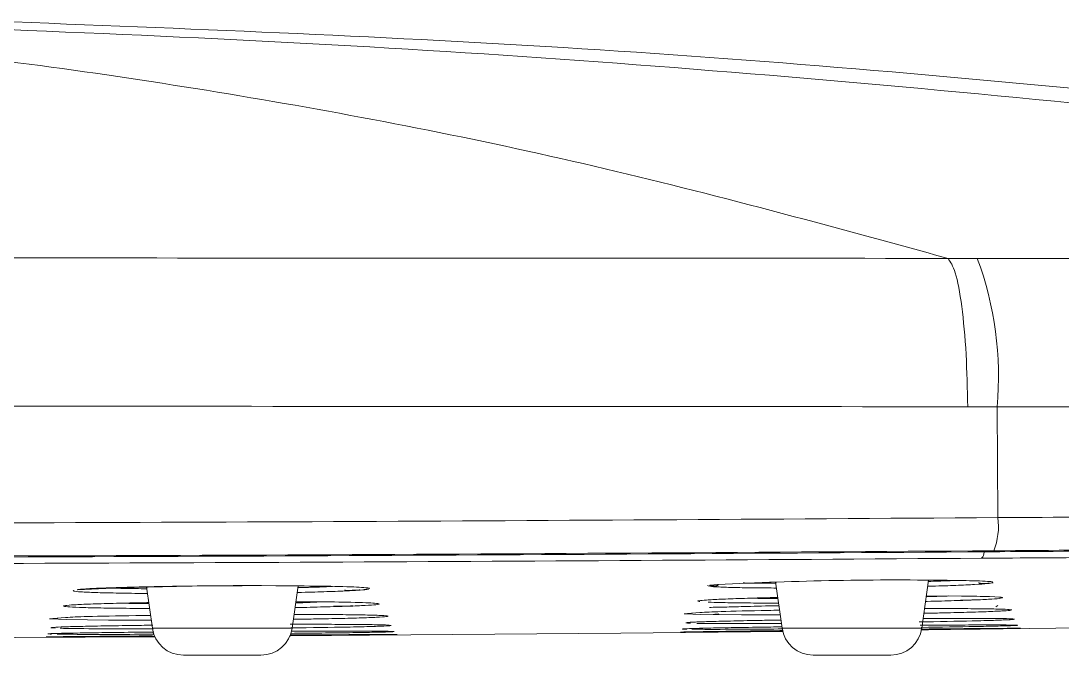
# Model space of a CAD drawing. Extents: x 3627 to 4221, y 1255 to 1675.
# Drawn here: x 3973.34 to 3979.95, y 1618 to 1622.03 of the extents above; entities that cross this region are included whole.
import ezdxf

# ---------------------------------------------------------------- set-up
doc = ezdxf.new("R2010")
doc.units = 0
doc.header["$LTSCALE"] = 7
doc.header["$MEASUREMENT"] = 0
doc.layers.get('0').update_dxf_attribs({"color": 2, "linetype": 'CONTINUOUS'})

msp = doc.modelspace()

# ---------------------------------------------------------------- linework, layer by layer
at = {"color": 7, "linetype": 'Continuous', "lineweight": 15}
for p, q in [((3979.4148, 1620.5195), (3979.2287, 1620.5198)), ((3979.3538, 1619.5776), (3979.5404, 1619.5773)), ((3979.5457, 1618.8733), (3979.5404, 1619.5773)), ((3974.138, 1618.4334), (3974.1746, 1618.1721)), ((3974.7445, 1618.4411), (3974.8164, 1618.4413)), ((3975.0628, 1618.1721), (3975.1002, 1618.4396)), ((3977.7165, 1618.4433), (3977.7184, 1618.4454)), ((3978.1334, 1618.4657), (3978.1745, 1618.1721)), ((3979.0627, 1618.1721), (3979.1052, 1618.476)), ((3979.5112, 1618.4638), (3979.5084, 1618.4629)), ((3975.5507, 1618.4211), (3975.5194, 1618.4173)), ((3979.0913, 1618.3766), (3979.3154, 1618.3751)), ((3973.6226, 1618.3135), (3973.6225, 1618.3149)), ((3975.0862, 1618.3395), (3975.2131, 1618.3388)), ((3979.5317, 1618.3075), (3979.5455, 1618.3157)), ((3979.0607, 1618.1603), (3979.188, 1618.1618)), ((3974.3726, 1617.9998), (3974.8647, 1617.9998)), ((3978.3725, 1617.9998), (3978.8646, 1617.9998))]:
    msp.add_line(p, q, dxfattribs=at)
at = {"color": 8, "linetype": 'Continuous', "lineweight": 15}
for p, q in [((3974.1746, 1618.1721), (3975.0628, 1618.1721)), ((3978.1745, 1618.1721), (3979.0627, 1618.1721))]:
    msp.add_line(p, q, dxfattribs=at)
at = {"color": 7, "linetype": 'Continuous', "lineweight": 15, "flags": 128}
for points in [[(3974.1677, 1618.2215), (3974.0864, 1618.2216), (3973.897, 1618.2225), (3973.6301, 1618.2268), (3973.5245, 1618.2307), (3973.5221, 1618.2309), (3973.5214, 1618.2309), (3973.5211, 1618.2309), (3973.5211, 1618.2309), (3973.5211, 1618.2309), (3973.5211, 1618.2309), (3973.5211, 1618.2309), (3973.5211, 1618.2309), (3973.5211, 1618.2309), (3973.5211, 1618.2309), (3973.5211, 1618.2309), (3973.5211, 1618.2309), (3973.5211, 1618.2309), (3973.5211, 1618.2309), (3973.5211, 1618.2309), (3973.5211, 1618.2309), (3973.5211, 1618.2309), (3973.5211, 1618.2309), (3973.5211, 1618.2309), (3973.5211, 1618.2309), (3973.5214, 1618.231), (3973.5241, 1618.2312), (3973.5241, 1618.2312), (3973.5246, 1618.2313), (3973.526, 1618.2315), (3973.5432, 1618.2331), (3973.623, 1618.2393)], [(3978.1628, 1618.2556), (3978.0995, 1618.2553), (3977.9165, 1618.2555), (3977.6587, 1618.2585), (3977.5568, 1618.2618), (3977.5545, 1618.2619), (3977.5538, 1618.2619), (3977.5535, 1618.262), (3977.5535, 1618.262), (3977.5535, 1618.262), (3977.5535, 1618.262), (3977.5535, 1618.262), (3977.5535, 1618.262), (3977.5535, 1618.262), (3977.5535, 1618.262), (3977.5535, 1618.262), (3977.5535, 1618.262), (3977.5535, 1618.262), (3977.5535, 1618.262), (3977.5535, 1618.262), (3977.5535, 1618.262), (3977.5535, 1618.262), (3977.5535, 1618.262), (3977.5535, 1618.262), (3977.5535, 1618.262), (3977.5535, 1618.262), (3977.5535, 1618.262), (3977.5535, 1618.262), (3977.5535, 1618.262), (3977.5538, 1618.262), (3977.5563, 1618.2623), (3977.5564, 1618.2623), (3977.5568, 1618.2624), (3977.5582, 1618.2625), (3977.5749, 1618.2642), (3977.6523, 1618.2706)], [(3979.5746, 1618.1664), (3981.4413, 1618.1911), (3982.1383, 1618.2013)], [(3971.0399, 1618.1031), (3972.8595, 1618.1098), (3974.1906, 1618.117)], [(3975.2836, 1618.1245), (3977.1505, 1618.1402), (3978.1787, 1618.1505)]]:
    msp.add_lwpolyline(points, dxfattribs=at)
at = {"color": 7, "linetype": 'Continuous', "lineweight": 15}
for centre, radius, start, end in [((3977.389, 1619.7701), 2.1601, 354.87969, 20.30186), ((3979.1256, 1618.8188), 0.4236, 338.42806, 7.40185), ((3974.805, 1595.2509), 23.1908, 89.17763, 92.73403), ((3978.9035, 1596.6509), 21.8266, 89.15917, 93.11263), ((3974.3726, 1618.1998), 0.2, 187.96961, 270), ((3974.8647, 1618.1998), 0.2, 270, 352.03039), ((3978.3725, 1618.1998), 0.2, 187.96961, 270), ((3978.8646, 1618.1998), 0.2, 270, 352.03039)]:
    msp.add_arc(centre, radius, start, end, dxfattribs=at)
at = {"color": 8, "linetype": 'Continuous', "lineweight": 15}
msp.add_arc((3979.4039, 1618.6532), 0.0539, 315.38437, 359.70651, dxfattribs=at)
at = {"color": 7, "linetype": 'Continuous', "lineweight": 15}
for points, knots in [([(3970.2191, 1622.0284), (3970.9713, 1621.9822), (3972.4756, 1621.8898), (3974.73, 1621.5721), (3976.982, 1621.1352), (3978.4798, 1620.7249), (3979.2287, 1620.5198)], [0, 0, 0, 0, 0.25, 0.5, 0.75, 1, 1, 1, 1]), ([(3971.8082, 1622.0282), (3973.0983, 1621.9799), (3975.6784, 1621.8835), (3979.544, 1621.5712), (3983.4045, 1621.1475), (3985.9708, 1620.7537), (3987.2539, 1620.5568)], [0, 0, 0, 0, 0.25, 0.5, 0.75, 1, 1, 1, 1]), ([(3987.7445, 1620.5653), (3986.5646, 1620.757), (3984.1572, 1621.148), (3980.5008, 1621.571), (3976.8249, 1621.8843), (3974.3817, 1621.9791), (3973.1788, 1622.0257)], [0, 0, 0, 0, 0.244753, 0.499383, 0.753525, 1, 1, 1, 1]), ([(3987.2052, 1620.5533), (3987.2052, 1620.5533), (3987.2049, 1620.5532), (3987.204, 1620.5531), (3987.2005, 1620.5525), (3987.1833, 1620.5504), (3987.1368, 1620.5462), (3987.0452, 1620.542), (3986.931, 1620.5383), (3986.8059, 1620.5354), (3986.6595, 1620.5327), (3986.4514, 1620.5297), (3986.1968, 1620.527), (3985.8747, 1620.5245), (3985.5069, 1620.5221), (3985.0668, 1620.5202), (3984.5716, 1620.5186), (3984.1136, 1620.5176), (3983.6688, 1620.5169), (3983.216, 1620.5164), (3982.7408, 1620.5162), (3982.2523, 1620.5161), (3981.7409, 1620.5163), (3981.2393, 1620.5166), (3980.7936, 1620.5171), (3980.435, 1620.5176), (3980.0863, 1620.5181), (3979.7353, 1620.5188), (3979.5073, 1620.5193), (3979.4148, 1620.5195)], [0, 0, 0, 0, 0.000111, 0.000984, 0.003413, 0.012613, 0.056669, 0.104578, 0.141097, 0.177498, 0.214052, 0.250594, 0.313317, 0.356059, 0.407467, 0.474663, 0.528349, 0.583425, 0.625486, 0.666682, 0.718263, 0.761017, 0.80075, 0.854644, 0.891012, 0.913758, 0.94446, 0.977457, 1, 1, 1, 1]), ([(3979.2287, 1620.5198), (3977.8202, 1620.5206), (3975.0033, 1620.5221), (3970.7482, 1620.5232), (3966.4895, 1620.5232), (3962.2344, 1620.5221), (3959.4174, 1620.5206), (3958.0089, 1620.5198)], [0, 0, 0, 0, 0.200009, 0.400005, 0.599997, 0.799992, 1, 1, 1, 1]), ([(3979.3538, 1619.5776), (3979.3514, 1619.6909), (3979.3465, 1619.9252), (3979.3178, 1620.2276), (3979.2771, 1620.4486), (3979.2445, 1620.4966), (3979.2287, 1620.5198)], [0, 0, 0, 0, 0.242023, 0.499996, 0.757975, 1, 1, 1, 1]), ([(3988.0613, 1619.6158), (3988.036, 1619.6126), (3987.9833, 1619.6059), (3987.7727, 1619.5979), (3987.4881, 1619.5919), (3987.1613, 1619.5875), (3986.8333, 1619.5842), (3986.4444, 1619.5814), (3985.9918, 1619.579), (3985.4074, 1619.5767), (3984.6712, 1619.5749), (3983.7693, 1619.5736), (3982.7927, 1619.5733), (3981.7533, 1619.5737), (3980.6665, 1619.5749), (3979.9159, 1619.5765), (3979.5404, 1619.5773)], [0, 0, 0, 0, 0.069935, 0.145248, 0.225938, 0.276951, 0.329901, 0.384789, 0.441614, 0.500376, 0.583439, 0.666586, 0.749816, 0.833128, 0.916523, 1, 1, 1, 1]), ([(3979.3538, 1619.5776), (3977.9287, 1619.5785), (3975.0785, 1619.5803), (3970.7733, 1619.5814), (3966.4644, 1619.5814), (3962.1592, 1619.5803), (3959.309, 1619.5785), (3957.8839, 1619.5776)], [0, 0, 0, 0, 0.2, 0.4, 0.6, 0.8, 1, 1, 1, 1]), ([(3979.5457, 1618.8733), (3978.0954, 1618.8639), (3975.1948, 1618.8449), (3970.8121, 1618.8327), (3966.4255, 1618.8327), (3962.0429, 1618.8449), (3959.1423, 1618.8639), (3957.692, 1618.8733)], [0, 0, 0, 0, 0.2, 0.4, 0.6, 0.8, 1, 1, 1, 1]), ([(3988.1059, 1618.7648), (3988.0691, 1618.773), (3987.9968, 1618.7893), (3987.7053, 1618.8108), (3987.3015, 1618.8295), (3986.7904, 1618.8455), (3986.1932, 1618.8585), (3985.5579, 1618.8683), (3984.9053, 1618.8753), (3984.2466, 1618.8802), (3983.5431, 1618.8833), (3982.7178, 1618.885), (3981.761, 1618.8843), (3980.6722, 1618.8807), (3979.921, 1618.8758), (3979.5457, 1618.8733)], [0, 0, 0, 0, 0.090263, 0.177731, 0.262406, 0.344291, 0.423387, 0.499696, 0.562438, 0.625123, 0.68775, 0.750321, 0.833644, 0.916869, 1, 1, 1, 1]), ([(3979.5195, 1618.663), (3978.0719, 1618.6535), (3975.1779, 1618.6345), (3970.8062, 1618.6223), (3966.4318, 1618.6223), (3962.06, 1618.6345), (3959.1659, 1618.6535), (3957.7181, 1618.663)], [0, 0, 0, 0, 0.200116, 0.400048, 0.599929, 0.799877, 1, 1, 1, 1]), ([(3957.7472, 1618.6564), (3959.191, 1618.6469), (3962.0773, 1618.6279), (3966.4373, 1618.6157), (3970.8, 1618.6157), (3975.1602, 1618.6279), (3978.0466, 1618.6469), (3979.4905, 1618.6564)], [0, 0, 0, 0, 0.2001159, 0.4000483, 0.599929, 0.7998767, 1, 1, 1, 1]), ([(3987.3712, 1618.5127), (3987.3172, 1618.5235), (3987.2092, 1618.545), (3986.7024, 1618.5723), (3985.9664, 1618.595), (3984.9902, 1618.6118), (3983.8161, 1618.6227), (3982.4716, 1618.627), (3981.0049, 1618.6253), (3979.9632, 1618.6187), (3979.4423, 1618.6154)], [0, 0, 0, 0, 0.125064, 0.250138, 0.375233, 0.500266, 0.625364, 0.750387, 0.875183, 1, 1, 1, 1]), ([(3979.4905, 1618.6564), (3979.8522, 1618.6588), (3980.5733, 1618.6636), (3981.6191, 1618.6672), (3982.62, 1618.6679), (3983.5639, 1618.6657), (3984.4366, 1618.6604), (3985.2256, 1618.6522), (3985.9228, 1618.6412), (3986.5168, 1618.6275), (3987.0001, 1618.6113), (3987.3667, 1618.5929), (3987.6199, 1618.5725), (3987.6826, 1618.5575), (3987.714, 1618.5499)], [0, 0, 0, 0, 0.083379, 0.166216, 0.249612, 0.33304, 0.41622, 0.499734, 0.583199, 0.66632, 0.749863, 0.833357, 0.916434, 1, 1, 1, 1]), ([(3987.9107, 1618.5544), (3987.8788, 1618.5621), (3987.8151, 1618.5774), (3987.5578, 1618.5981), (3987.185, 1618.6169), (3986.6928, 1618.6334), (3986.0875, 1618.6474), (3985.3768, 1618.6586), (3984.5725, 1618.6671), (3983.6827, 1618.6725), (3982.7192, 1618.6748), (3981.6963, 1618.6741), (3980.6271, 1618.6705), (3979.8894, 1618.6655), (3979.5195, 1618.663)], [0, 0, 0, 0, 0.083382, 0.166217, 0.249606, 0.333035, 0.416218, 0.49973, 0.583195, 0.66632, 0.749861, 0.833356, 0.916435, 1, 1, 1, 1]), ([(3957.7953, 1618.6154), (3959.2367, 1618.6059), (3962.1123, 1618.5871), (3966.451, 1618.575), (3970.7866, 1618.575), (3975.1254, 1618.5871), (3978.0009, 1618.6059), (3979.4423, 1618.6154)], [0, 0, 0, 0, 0.200669, 0.400335, 0.599665, 0.799331, 1, 1, 1, 1]), ([(3973.6988, 1618.4156), (3973.7001, 1618.416), (3973.7043, 1618.4171), (3973.7492, 1618.4211), (3973.8683, 1618.4271), (3974.0874, 1618.4337), (3974.3636, 1618.4385), (3974.5782, 1618.4408), (3974.7052, 1618.441), (3974.7445, 1618.4411)], [0, 0, 0, 0, 0.036625, 0.125215, 0.28584, 0.551242, 0.72739, 0.915611, 1, 1, 1, 1]), ([(3974.1396, 1618.4219), (3974.0921, 1618.4222), (3973.9895, 1618.423), (3973.9295, 1618.4254), (3973.8972, 1618.4267)], [0, 0, 0, 0, 0.462448, 1, 1, 1, 1]), ([(3975.3191, 1618.4367), (3975.2854, 1618.4348), (3975.2299, 1618.4318), (3975.1357, 1618.4298), (3975.0988, 1618.429)], [0, 0, 0, 0, 0.608028, 1, 1, 1, 1]), ([(3975.1379, 1618.4393), (3975.2173, 1618.4384), (3975.396, 1618.4364), (3975.5115, 1618.4302), (3975.5606, 1618.4248), (3975.5532, 1618.422), (3975.5507, 1618.4211)], [0, 0, 0, 0, 0.297663, 0.670152, 0.886459, 1, 1, 1, 1]), ([(3978.1389, 1618.4263), (3978.0946, 1618.4265), (3977.9938, 1618.4271), (3977.8695, 1618.4293), (3977.7686, 1618.4327), (3977.7063, 1618.4369), (3977.7028, 1618.4404), (3977.701, 1618.4421)], [0, 0, 0, 0, 0.163667, 0.372188, 0.580981, 0.790716, 1, 1, 1, 1]), ([(3977.7678, 1618.4507), (3977.7678, 1618.4505), (3977.7676, 1618.4494), (3977.7688, 1618.4475), (3977.7678, 1618.4452), (3977.7667, 1618.4441), (3977.7658, 1618.4435), (3977.7649, 1618.443), (3977.7641, 1618.4427), (3977.7633, 1618.4424), (3977.7619, 1618.4419), (3977.7601, 1618.4415), (3977.753, 1618.4401), (3977.7314, 1618.439), (3977.7218, 1618.4397), (3977.7138, 1618.4404)], [0, 0, 0, 0, 0.017743, 0.150196, 0.192525, 0.20734, 0.218209, 0.222513, 0.226389, 0.230365, 0.234831, 0.246542, 0.263223, 0.390659, 1, 1, 1, 1]), ([(3978.1347, 1618.4559), (3978.0591, 1618.4565), (3977.9784, 1618.4572), (3977.9298, 1618.4588), (3977.9268, 1618.459)], [0, 0, 0, 0, 0.937377, 1, 1, 1, 1]), ([(3979.5153, 1618.4595), (3979.5055, 1618.4577), (3979.4859, 1618.4541), (3979.4043, 1618.4484), (3979.2832, 1618.443), (3979.1779, 1618.4392), (3979.1093, 1618.4375), (3979.0998, 1618.4373)], [0, 0, 0, 0, 0.240839, 0.480911, 0.720903, 0.961317, 1, 1, 1, 1]), ([(3979.2597, 1618.4738), (3979.2488, 1618.4732), (3979.2076, 1618.4711), (3979.1479, 1618.4692), (3979.1041, 1618.4678)], [0, 0, 0, 0, 0.264953, 1, 1, 1, 1]), ([(3979.2238, 1618.4751), (3979.29, 1618.4742), (3979.439, 1618.4722), (3979.509, 1618.4672), (3979.511, 1618.464), (3979.5112, 1618.4637)], [0, 0, 0, 0, 0.420681, 0.947149, 1, 1, 1, 1]), ([(3979.492, 1618.4574), (3979.4793, 1618.4563), (3979.4653, 1618.455), (3979.4372, 1618.4561), (3979.432, 1618.4567), (3979.4289, 1618.4573), (3979.428, 1618.4575), (3979.4274, 1618.4577), (3979.427, 1618.4579), (3979.4266, 1618.458), (3979.4261, 1618.4582), (3979.4256, 1618.4585), (3979.425, 1618.459), (3979.4244, 1618.4599), (3979.425, 1618.4603), (3979.4255, 1618.4607)], [0, 0, 0, 0, 0.765691, 0.849609, 0.897384, 0.904547, 0.910301, 0.912799, 0.915233, 0.917643, 0.920133, 0.925786, 0.932697, 0.951114, 1, 1, 1, 1]), ([(3974.1438, 1618.3919), (3974.1313, 1618.3919), (3974.056, 1618.3923), (3973.9404, 1618.3942), (3973.8071, 1618.3975), (3973.7156, 1618.4017), (3973.6658, 1618.4067), (3973.6708, 1618.4103), (3973.6734, 1618.4121)], [0, 0, 0, 0, 0.038059, 0.230014, 0.422226, 0.615322, 0.807993, 1, 1, 1, 1]), ([(3975.547, 1618.4185), (3975.5327, 1618.4167), (3975.5041, 1618.413), (3975.4047, 1618.4076), (3975.2682, 1618.4026), (3975.1608, 1618.3996), (3975.096, 1618.3983), (3975.0945, 1618.3983)], [0, 0, 0, 0, 0.248191, 0.496285, 0.744811, 0.99394, 1, 1, 1, 1]), ([(3975.492, 1618.4139), (3975.4911, 1618.4138), (3975.4839, 1618.4127), (3975.4504, 1618.4118), (3975.4201, 1618.411), (3975.4035, 1618.4116), (3975.3983, 1618.4121), (3975.3965, 1618.4123), (3975.3958, 1618.4125), (3975.3954, 1618.4126), (3975.395, 1618.4128), (3975.3946, 1618.4129), (3975.3942, 1618.4133), (3975.3943, 1618.4135), (3975.3944, 1618.4136)], [0, 0, 0, 0, 0.074549, 0.585886, 0.876254, 0.947874, 0.967467, 0.973904, 0.97649, 0.978818, 0.981031, 0.983339, 0.988888, 1, 1, 1, 1]), ([(3977.6517, 1618.3404), (3977.6501, 1618.3405), (3977.6323, 1618.3419), (3977.6436, 1618.3452), (3977.6874, 1618.3501), (3977.7793, 1618.3552), (3977.9129, 1618.3602), (3978.0395, 1618.3639), (3978.1256, 1618.3657), (3978.1473, 1618.3662)], [0, 0, 0, 0, 0.017735, 0.202402, 0.386407, 0.570012, 0.753664, 0.937753, 1, 1, 1, 1]), ([(3978.1481, 1618.3603), (3978.1254, 1618.3602), (3978.0499, 1618.36), (3978.0014, 1618.3609), (3977.9675, 1618.3616)], [0, 0, 0, 0, 0.301883, 1, 1, 1, 1]), ([(3979.3154, 1618.3751), (3979.3811, 1618.3743), (3979.529, 1618.3724), (3979.5827, 1618.3667), (3979.5711, 1618.3611), (3979.5132, 1618.356), (3979.4139, 1618.351), (3979.2712, 1618.346), (3979.158, 1618.3428), (3979.0897, 1618.3414), (3979.0864, 1618.3413)], [0, 0, 0, 0, 0.168984, 0.380417, 0.503202, 0.626081, 0.748576, 0.87102, 0.993671, 1, 1, 1, 1]), ([(3979.2304, 1618.3757), (3979.2262, 1618.3755), (3979.1883, 1618.3739), (3979.1365, 1618.3727), (3979.0906, 1618.3716)], [0, 0, 0, 0, 0.112877, 1, 1, 1, 1]), ([(3974.1572, 1618.2965), (3974.114, 1618.2967), (3974.0051, 1618.2972), (3973.8608, 1618.2991), (3973.7299, 1618.302), (3973.6429, 1618.3057), (3973.6045, 1618.3101), (3973.6145, 1618.3148), (3973.6719, 1618.3197), (3973.7753, 1618.3245), (3973.9232, 1618.3289), (3974.0481, 1618.3322), (3974.1354, 1618.3333), (3974.152, 1618.3336)], [0, 0, 0, 0, 0.066261, 0.167266, 0.268419, 0.370059, 0.471459, 0.572488, 0.673292, 0.774126, 0.875201, 0.976291, 1, 1, 1, 1]), ([(3974.1528, 1618.3279), (3974.107, 1618.3282), (3974.0365, 1618.3286), (3973.9863, 1618.3295), (3973.9686, 1618.3299)], [0, 0, 0, 0, 0.647822, 1, 1, 1, 1]), ([(3975.2131, 1618.3388), (3975.2939, 1618.338), (3975.4757, 1618.3362), (3975.5858, 1618.3308), (3975.6228, 1618.3253), (3975.6021, 1618.3205), (3975.5352, 1618.3157), (3975.4219, 1618.3107), (3975.2675, 1618.307), (3975.15, 1618.3027), (3975.0812, 1618.3027), (3975.0811, 1618.3027)], [0, 0, 0, 0, 0.151316, 0.34063, 0.450569, 0.560596, 0.670285, 0.77992, 0.88974, 0.999838, 1, 1, 1, 1]), ([(3975.2341, 1618.3382), (3975.1975, 1618.3359), (3975.1544, 1618.3333), (3975.0943, 1618.3323), (3975.0852, 1618.3322)], [0, 0, 0, 0, 0.84819, 1, 1, 1, 1]), ([(3975.449, 1618.3125), (3975.4267, 1618.312), (3975.393, 1618.3112), (3975.3522, 1618.3103), (3975.3342, 1618.3112), (3975.3311, 1618.3114), (3975.3296, 1618.3116), (3975.3287, 1618.3118), (3975.3282, 1618.3119), (3975.3278, 1618.312), (3975.3275, 1618.3121), (3975.3274, 1618.3123), (3975.3273, 1618.3124), (3975.3274, 1618.3124), (3975.3274, 1618.3124)], [0, 0, 0, 0, 0.61064, 0.922444, 0.95863, 0.971093, 0.98023, 0.983719, 0.986726, 0.989475, 0.992261, 0.995424, 0.99911, 1, 1, 1, 1]), ([(3978.1523, 1618.3308), (3978.1281, 1618.3308), (3978.0394, 1618.3307), (3977.9122, 1618.3316), (3977.7816, 1618.3336), (3977.7295, 1618.3356), (3977.7052, 1618.3365)], [0, 0, 0, 0, 0.114912, 0.422541, 0.729663, 1, 1, 1, 1]), ([(3977.7143, 1618.3034), (3977.7432, 1618.3038), (3977.7971, 1618.3047), (3977.9382, 1618.3088), (3978.0582, 1618.3121), (3978.1432, 1618.3139), (3978.1546, 1618.3141)], [0, 0, 0, 0, 0.320228, 0.595358, 0.945516, 1, 1, 1, 1]), ([(3979.08, 1618.2954), (3979.1066, 1618.2955), (3979.2019, 1618.2959), (3979.3407, 1618.2954), (3979.4844, 1618.2942), (3979.5827, 1618.2919), (3979.6345, 1618.2888), (3979.6372, 1618.2852), (3979.5886, 1618.281), (3979.4926, 1618.2766), (3979.3533, 1618.2721), (3979.2111, 1618.2684), (3979.1091, 1618.2665), (3979.0758, 1618.2659)], [0, 0, 0, 0, 0.039267, 0.14052, 0.242276, 0.343604, 0.444597, 0.545603, 0.646778, 0.747875, 0.849131, 0.950824, 1, 1, 1, 1]), ([(3979.4256, 1618.352), (3979.4057, 1618.3513), (3979.3746, 1618.3503), (3979.3359, 1618.3492), (3979.3174, 1618.3496), (3979.3137, 1618.3498), (3979.3117, 1618.35), (3979.3109, 1618.3502), (3979.3105, 1618.3503), (3979.3102, 1618.3504), (3979.3101, 1618.3505), (3979.3101, 1618.3506), (3979.3101, 1618.3506)], [0, 0, 0, 0, 0.584344, 0.91175, 0.951614, 0.976479, 0.984033, 0.986971, 0.98962, 0.992281, 0.995265, 1, 1, 1, 1]), ([(3973.5751, 1618.2355), (3973.5749, 1618.2354), (3973.572, 1618.2342), (3973.5718, 1618.2336), (3973.5679, 1618.2326), (3973.5672, 1618.2324)], [0, 0, 0, 0, 0.057802, 0.848437, 1, 1, 1, 1]), ([(3973.623, 1618.2393), (3973.6626, 1618.2413), (3973.7519, 1618.2456), (3973.9772, 1618.2501), (3974.1319, 1618.2522), (3974.1633, 1618.2526)], [0, 0, 0, 0, 0.389327, 0.875947, 1, 1, 1, 1]), ([(3975.0749, 1618.2586), (3975.1109, 1618.2586), (3975.2182, 1618.2585), (3975.3697, 1618.2574), (3975.5182, 1618.2554), (3975.6201, 1618.2526), (3975.6738, 1618.2492), (3975.6768, 1618.2454), (3975.6267, 1618.2413), (3975.5275, 1618.2371), (3975.3836, 1618.2331), (3975.2285, 1618.2299), (3975.1139, 1618.2282), (3975.0706, 1618.2276)], [0, 0, 0, 0, 0.049974, 0.148801, 0.248094, 0.346986, 0.445572, 0.544173, 0.64293, 0.74159, 0.840413, 0.939694, 1, 1, 1, 1]), ([(3977.6523, 1618.2706), (3977.6907, 1618.2726), (3977.7772, 1618.2771), (3977.9899, 1618.2824), (3978.1337, 1618.285), (3978.1586, 1618.2854)], [0, 0, 0, 0, 0.398262, 0.895976, 1, 1, 1, 1]), ([(3977.7729, 1618.2623), (3977.773, 1618.2623), (3977.7731, 1618.2622), (3977.773, 1618.2619), (3977.7727, 1618.2617), (3977.7723, 1618.2614), (3977.7719, 1618.2613), (3977.7714, 1618.2612), (3977.7706, 1618.2609), (3977.7695, 1618.2607), (3977.7649, 1618.26), (3977.7529, 1618.2593), (3977.7437, 1618.2591), (3977.7369, 1618.259)], [0, 0, 0, 0, 0.005878, 0.034749, 0.056749, 0.065974, 0.074768, 0.083694, 0.093389, 0.117232, 0.149022, 0.372917, 1, 1, 1, 1]), ([(3979.0712, 1618.2328), (3979.0952, 1618.233), (3979.19, 1618.2336), (3979.3316, 1618.2337), (3979.4834, 1618.2334), (3979.5894, 1618.2322), (3979.6485, 1618.2302), (3979.6584, 1618.2276), (3979.616, 1618.2245), (3979.5234, 1618.221), (3979.3549, 1618.2163), (3979.1668, 1618.2129), (3979.0455, 1618.2107)], [0, 0, 0, 0, 0.0335302, 0.1321458, 0.2310865, 0.3298186, 0.4282491, 0.5264257, 0.6245633, 0.7229925, 0.8214973, 1, 1, 1, 1]), ([(3973.5574, 1618.1722), (3973.5504, 1618.1725), (3973.5248, 1618.1735), (3973.5331, 1618.1758), (3973.5865, 1618.1788), (3973.6919, 1618.1821), (3973.8414, 1618.1852), (3974.0065, 1618.188), (3974.1293, 1618.1894), (3974.1787, 1618.19)], [0, 0, 0, 0, 0.062283, 0.227014, 0.391711, 0.556506, 0.721816, 0.887974, 1, 1, 1, 1]), ([(3974.1789, 1618.1672), (3974.1007, 1618.1671), (3973.8944, 1618.1667), (3973.7009, 1618.1683), (3973.6186, 1618.17), (3973.5884, 1618.1707)], [0, 0, 0, 0, 0.278793, 0.735025, 1, 1, 1, 1]), ([(3975.0508, 1618.1958), (3975.0898, 1618.1958), (3975.2021, 1618.1961), (3975.3614, 1618.1956), (3975.5178, 1618.1945), (3975.6272, 1618.1928), (3975.688, 1618.1905), (3975.6979, 1618.1878), (3975.6538, 1618.1847), (3975.5579, 1618.1815), (3975.3813, 1618.1773), (3975.1835, 1618.1747), (3975.055, 1618.1729)], [0, 0, 0, 0, 0.0511147, 0.1475086, 0.2442331, 0.3407495, 0.4369623, 0.5329286, 0.6288631, 0.7250808, 0.8213679, 1, 1, 1, 1]), ([(3977.5694, 1618.1649), (3977.5625, 1618.1651), (3977.5371, 1618.1655), (3977.5447, 1618.1669), (3977.5967, 1618.1691), (3977.6999, 1618.1717), (3977.8467, 1618.1746), (3978.0075, 1618.1774), (3978.1265, 1618.179), (3978.1734, 1618.1797)], [0, 0, 0, 0, 0.062096, 0.227522, 0.392923, 0.558415, 0.724443, 0.891353, 1, 1, 1, 1]), ([(3977.5937, 1618.2031), (3977.5846, 1618.2034), (3977.5571, 1618.2044), (3977.5639, 1618.2068), (3977.6158, 1618.21), (3977.7174, 1618.2135), (3977.8619, 1618.2172), (3978.0152, 1618.2205), (3978.1266, 1618.2223), (3978.1674, 1618.2229)], [0, 0, 0, 0, 0.0811636, 0.2454389, 0.4096924, 0.5740398, 0.7388859, 0.9045552, 1, 1, 1, 1]), ([(3978.1791, 1618.1663), (3978.1036, 1618.1657), (3977.902, 1618.1641), (3977.7121, 1618.1636), (3977.6305, 1618.1641), (3977.6006, 1618.1643)], [0, 0, 0, 0, 0.274349, 0.733391, 1, 1, 1, 1]), ([(3978.1704, 1618.2011), (3978.1017, 1618.2007), (3977.9095, 1618.1995), (3977.7342, 1618.2002), (3977.6583, 1618.2014), (3977.6333, 1618.2018)], [0, 0, 0, 0, 0.271773, 0.760762, 1, 1, 1, 1]), ([(3979.0528, 1618.1894), (3979.0859, 1618.1897), (3979.1912, 1618.1906), (3979.3435, 1618.1914), (3979.4982, 1618.1919), (3979.6065, 1618.1916), (3979.6671, 1618.1907), (3979.6775, 1618.1891), (3979.6347, 1618.187), (3979.5408, 1618.1845), (3979.3707, 1618.1809), (3979.1808, 1618.178), (3979.0589, 1618.1761)], [0, 0, 0, 0, 0.044665, 0.142348, 0.24039, 0.338214, 0.435716, 0.532971, 0.630201, 0.727714, 0.825295, 1, 1, 1, 1]), ([(3979.0576, 1618.1656), (3979.0919, 1618.1659), (3979.1999, 1618.167), (3979.3557, 1618.1684), (3979.5135, 1618.1698), (3979.6241, 1618.1704), (3979.6861, 1618.1706), (3979.697, 1618.1702), (3979.6538, 1618.1691), (3979.5584, 1618.1676), (3979.3825, 1618.165), (3979.185, 1618.1626), (3979.0568, 1618.161)], [0, 0, 0, 0, 0.045204, 0.142234, 0.239654, 0.336847, 0.4337, 0.530308, 0.626905, 0.723779, 0.820713, 1, 1, 1, 1]), ([(3973.5007, 1618.1155), (3973.4996, 1618.1156), (3973.4964, 1618.1159), (3973.5518, 1618.1167), (3973.6585, 1618.1179), (3973.8134, 1618.1194), (3973.9877, 1618.1209), (3974.1194, 1618.1219), (3974.1762, 1618.1224)], [0, 0, 0, 0, 0.0939101, 0.2859042, 0.47687, 0.6673164, 0.8567581, 1, 1, 1, 1]), ([(3974.1907, 1618.1177), (3974.1003, 1618.1172), (3973.8763, 1618.1159), (3973.6749, 1618.1152), (3973.5408, 1618.1149), (3973.5135, 1618.1151), (3973.4999, 1618.1152)], [0, 0, 0, 0, 0.238275, 0.590883, 0.79522, 1, 1, 1, 1]), ([(3973.5334, 1618.134), (3973.5284, 1618.1341), (3973.5048, 1618.1346), (3973.5141, 1618.136), (3973.5675, 1618.138), (3973.6746, 1618.1403), (3973.8264, 1618.1426), (3973.9987, 1618.1448), (3974.1286, 1618.146), (3974.1838, 1618.1466)], [0, 0, 0, 0, 0.044869, 0.210711, 0.376516, 0.542418, 0.708865, 0.87621, 1, 1, 1, 1]), ([(3974.1871, 1618.1326), (3974.1023, 1618.1323), (3973.8869, 1618.1314), (3973.6855, 1618.1319), (3973.6016, 1618.1327), (3973.5707, 1618.133)], [0, 0, 0, 0, 0.2912359, 0.739597, 1, 1, 1, 1]), ([(3975.0514, 1618.1282), (3975.0958, 1618.1284), (3975.2164, 1618.1291), (3975.3855, 1618.1299), (3975.548, 1618.1306), (3975.6621, 1618.1308), (3975.7258, 1618.1307), (3975.7368, 1618.1302), (3975.6916, 1618.1293), (3975.5935, 1618.1282), (3975.4033, 1618.1262), (3975.2018, 1618.1249), (3975.0501, 1618.1234), (3975.0485, 1618.1234)], [0, 0, 0, 0, 0.0552589, 0.1500045, 0.2452104, 0.3401794, 0.4347853, 0.5291566, 0.6235361, 0.718177, 0.812867, 0.9979719, 1, 1, 1, 1]), ([(3975.0555, 1618.1523), (3975.0956, 1618.1525), (3975.2105, 1618.1529), (3975.3733, 1618.1531), (3975.5327, 1618.1528), (3975.6444, 1618.1521), (3975.7067, 1618.1508), (3975.7171, 1618.1492), (3975.6726, 1618.1472), (3975.5754, 1618.145), (3975.393, 1618.142), (3975.1878, 1618.1398), (3975.0531, 1618.1383)], [0, 0, 0, 0, 0.0514621, 0.147261, 0.243425, 0.3393694, 0.4349926, 0.5303726, 0.6257331, 0.7213697, 0.8170692, 1, 1, 1, 1]), ([(3977.5317, 1618.1464), (3977.5304, 1618.1464), (3977.5267, 1618.1467), (3977.5797, 1618.1477), (3977.6817, 1618.1494), (3977.8315, 1618.1515), (3978.0004, 1618.1537), (3978.1277, 1618.1552), (3978.1815, 1618.1559)], [0, 0, 0, 0, 0.097385, 0.287276, 0.477298, 0.667934, 0.859565, 1, 1, 1, 1]), ([(3978.1826, 1618.1513), (3978.1018, 1618.1505), (3977.8919, 1618.1484), (3977.7016, 1618.1468), (3977.5715, 1618.146), (3977.5447, 1618.1461), (3977.5314, 1618.1461)], [0, 0, 0, 0, 0.224361, 0.583068, 0.7914, 1, 1, 1, 1]), ([(3974.3726, 1617.9998), (3974.3759, 1617.9998), (3974.381, 1617.9998), (3974.4117, 1617.9998), (3974.4435, 1617.9998), (3974.4826, 1617.9998), (3974.5399, 1617.9998), (3974.6187, 1617.9998), (3974.6974, 1617.9998), (3974.7547, 1617.9998), (3974.7939, 1617.9998), (3974.8257, 1617.9998), (3974.8563, 1617.9998), (3974.8614, 1617.9998), (3974.8647, 1617.9998)], [0, 0, 0, 0, 0.1197216, 0.184788, 0.2499991, 0.3150716, 0.3802767, 0.5000006, 0.6197245, 0.6847908, 0.7500022, 0.8150681, 0.8802784, 1, 1, 1, 1]), ([(3974.3726, 1617.9998), (3974.3759, 1617.9998), (3974.381, 1617.9998), (3974.4117, 1617.9998), (3974.4435, 1617.9998), (3974.4826, 1617.9998), (3974.5399, 1617.9998), (3974.6187, 1617.9998), (3974.6974, 1617.9998), (3974.7547, 1617.9998), (3974.7939, 1617.9998), (3974.8257, 1617.9998), (3974.8563, 1617.9998), (3974.8614, 1617.9998), (3974.8647, 1617.9998)], [0, 0, 0, 0, 0.1197216, 0.1847887, 0.2499998, 0.3150722, 0.3802768, 0.5000006, 0.6197245, 0.6847908, 0.7500015, 0.8150673, 0.8802784, 1, 1, 1, 1]), ([(3974.3726, 1617.9998), (3974.3759, 1617.9998), (3974.381, 1617.9998), (3974.4117, 1617.9998), (3974.4435, 1617.9998), (3974.4826, 1617.9998), (3974.5399, 1617.9998), (3974.6187, 1617.9998), (3974.6974, 1617.9998), (3974.7547, 1617.9998), (3974.7939, 1617.9998), (3974.8257, 1617.9998), (3974.8563, 1617.9998), (3974.8614, 1617.9998), (3974.8647, 1617.9998)], [0, 0, 0, 0, 0.1197208, 0.1847889, 0.2499993, 0.3150719, 0.3802765, 0.5000007, 0.6197249, 0.6847913, 0.7500021, 0.815068, 0.8802792, 1, 1, 1, 1]), ([(3978.3725, 1617.9998), (3978.3758, 1617.9998), (3978.3809, 1617.9998), (3978.4116, 1617.9998), (3978.4434, 1617.9998), (3978.4825, 1617.9998), (3978.5398, 1617.9998), (3978.6186, 1617.9998), (3978.6973, 1617.9998), (3978.7546, 1617.9998), (3978.7938, 1617.9998), (3978.8256, 1617.9998), (3978.8562, 1617.9998), (3978.8613, 1617.9998), (3978.8646, 1617.9998)], [0, 0, 0, 0, 0.119723, 0.18479, 0.250001, 0.315067, 0.380279, 0.500002, 0.619718, 0.684791, 0.750002, 0.815068, 0.880279, 1, 1, 1, 1]), ([(3978.3725, 1617.9998), (3978.3758, 1617.9998), (3978.3809, 1617.9998), (3978.4116, 1617.9998), (3978.4434, 1617.9998), (3978.4825, 1617.9998), (3978.5398, 1617.9998), (3978.6186, 1617.9998), (3978.6973, 1617.9998), (3978.7546, 1617.9998), (3978.7938, 1617.9998), (3978.8256, 1617.9998), (3978.8562, 1617.9998), (3978.8613, 1617.9998), (3978.8646, 1617.9998)], [0, 0, 0, 0, 0.119722, 0.18479, 0.2500003, 0.3150668, 0.3802782, 0.5000022, 0.6197186, 0.6847918, 0.7500025, 0.8150683, 0.8802794, 1, 1, 1, 1]), ([(3978.3725, 1617.9998), (3978.3758, 1617.9998), (3978.3809, 1617.9998), (3978.4116, 1617.9998), (3978.4434, 1617.9998), (3978.4825, 1617.9998), (3978.5398, 1617.9998), (3978.6186, 1617.9998), (3978.6973, 1617.9998), (3978.7546, 1617.9998), (3978.7938, 1617.9998), (3978.8256, 1617.9998), (3978.8562, 1617.9998), (3978.8613, 1617.9998), (3978.8646, 1617.9998)], [0, 0, 0, 0, 0.1197222, 0.1847898, 0.2500006, 0.3150668, 0.3802784, 0.5000022, 0.6197184, 0.6847918, 0.7500022, 0.8150684, 0.8802792, 1, 1, 1, 1])]:
    msp.add_open_spline(points, degree=3, knots=knots, dxfattribs=at)

doc.saveas('drawing.dxf')
